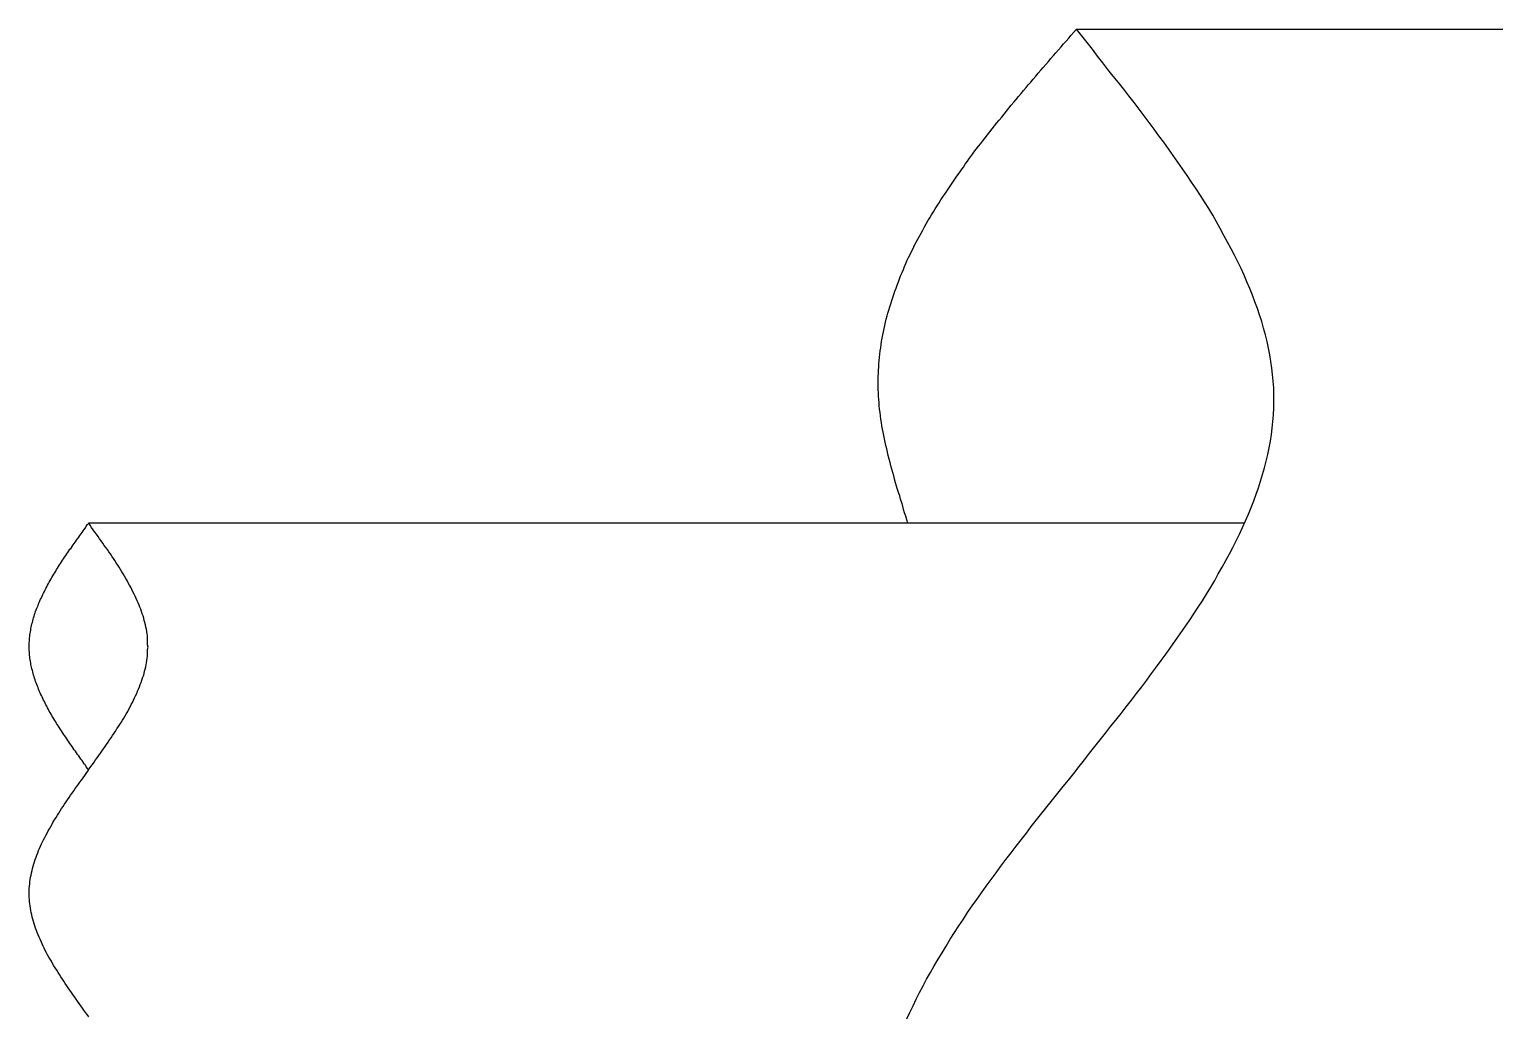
# Model space of a CAD drawing. Extents: x 443 to 1217, y -1921 to -677.
# Drawn here: x 739.572 to 744.388, y -752.06 to -748.813 of the extents above; entities that cross this region are included whole.
import ezdxf

# ---------------------------------------------------------------- set-up
doc = ezdxf.new("R2010")
doc.units = 0
doc.header["$MEASUREMENT"] = 0
doc.layers.add('5', color=7, linetype='CONTINUOUS')

msp = doc.modelspace()

# ---------------------------------------------------------------- linework, layer by layer
at = {"layer": '5', "color": 7}
for p, q in [((743.0045, -748.8226), (743.0132, -748.8128)), ((743.0307, -748.8346), (743.0132, -748.8128)), ((742.9544, -748.8804), (742.9631, -748.8705)), ((742.9631, -748.8705), (742.9707, -748.8607)), ((742.9707, -748.8607), (742.9795, -748.852)), ((742.9795, -748.852), (742.9882, -748.8422)), ((742.9882, -748.8422), (742.9958, -748.8324)), ((742.9958, -748.8324), (743.0045, -748.8226)), ((743.0481, -748.8564), (743.0307, -748.8346)), ((743.0656, -748.8782), (743.0481, -748.8564)), ((742.913, -748.9283), (742.9217, -748.9185)), ((742.9217, -748.9185), (742.9293, -748.9087)), ((742.9293, -748.9087), (742.938, -748.8989)), ((742.938, -748.8989), (742.9457, -748.8902)), ((742.9457, -748.8902), (742.9544, -748.8804)), ((743.083, -748.9011), (743.0656, -748.8782)), ((743.1004, -748.9229), (743.083, -748.9011)), ((742.8716, -748.9763), (742.8803, -748.9664)), ((742.8803, -748.9664), (742.8879, -748.9566)), ((742.8879, -748.9566), (742.8966, -748.9468)), ((742.8966, -748.9468), (742.9043, -748.9381)), ((742.9043, -748.9381), (742.913, -748.9283)), ((743.1168, -748.9447), (743.1004, -748.9229)), ((743.1342, -748.9664), (743.1168, -748.9447)), ((743.1516, -748.9882), (743.1342, -748.9664)), ((742.8312, -749.0242), (742.8389, -749.0144)), ((742.8389, -749.0144), (742.8476, -749.0046)), ((742.8476, -749.0046), (742.8552, -748.9959)), ((742.8552, -748.9959), (742.8639, -748.9861)), ((742.8639, -748.9861), (742.8716, -748.9763)), ((743.1691, -749.01), (743.1516, -748.9882)), ((743.1854, -749.0318), (743.1691, -749.01)), ((742.7909, -749.0722), (742.7985, -749.0624)), ((742.7985, -749.0624), (742.8073, -749.0525)), ((742.8073, -749.0525), (742.8149, -749.0438)), ((742.8149, -749.0438), (742.8225, -749.034)), ((742.8225, -749.034), (742.8312, -749.0242)), ((743.2029, -749.0536), (743.1854, -749.0318)), ((743.2192, -749.0754), (743.2029, -749.0536)), ((742.7517, -749.1201), (742.7593, -749.1114)), ((742.7593, -749.1114), (742.768, -749.1016)), ((742.768, -749.1016), (742.7757, -749.0918)), ((742.7757, -749.0918), (742.7833, -749.082)), ((742.7833, -749.082), (742.7909, -749.0722)), ((743.2356, -749.0972), (743.2192, -749.0754)), ((743.2519, -749.119), (743.2356, -749.0972)), ((742.7135, -749.1692), (742.7212, -749.1593)), ((742.7212, -749.1593), (742.7288, -749.1495)), ((742.7288, -749.1495), (742.7364, -749.1397)), ((742.7364, -749.1397), (742.7441, -749.1299)), ((742.7441, -749.1299), (742.7517, -749.1201)), ((743.2683, -749.1408), (743.2519, -749.119)), ((743.2846, -749.1626), (743.2683, -749.1408)), ((742.6765, -749.2171), (742.6841, -749.2073)), ((742.6841, -749.2073), (742.6917, -749.1975)), ((742.6917, -749.1975), (742.6994, -749.1888)), ((742.6994, -749.1888), (742.7059, -749.179)), ((742.7059, -749.179), (742.7135, -749.1692)), ((743.301, -749.1844), (743.2846, -749.1626)), ((743.3162, -749.2062), (743.301, -749.1844)), ((743.3315, -749.228), (743.3162, -749.2062)), ((742.6481, -749.2563), (742.6558, -749.2465)), ((742.6558, -749.2465), (742.6623, -749.2367)), ((742.6623, -749.2367), (742.6699, -749.2269)), ((742.6699, -749.2269), (742.6765, -749.2171)), ((743.3467, -749.2498), (743.3315, -749.228)), ((743.362, -749.2716), (743.3467, -749.2498)), ((742.6133, -749.3054), (742.6198, -749.2956)), ((742.6198, -749.2956), (742.6274, -749.2858)), ((742.6274, -749.2858), (742.634, -749.276)), ((742.634, -749.276), (742.6416, -749.2662)), ((742.6416, -749.2662), (742.6481, -749.2563)), ((743.3772, -749.2934), (743.362, -749.2716)), ((743.3914, -749.3152), (743.3772, -749.2934)), ((742.5806, -749.3544), (742.5871, -749.3446)), ((742.5871, -749.3446), (742.5937, -749.3348)), ((742.5937, -749.3348), (742.6002, -749.325)), ((742.6002, -749.325), (742.6067, -749.3152)), ((742.6067, -749.3152), (742.6133, -749.3054)), ((743.4067, -749.337), (743.3914, -749.3152)), ((743.4208, -749.3588), (743.4067, -749.337)), ((742.549, -749.4035), (742.5555, -749.3937)), ((742.5555, -749.3937), (742.5621, -749.3839)), ((742.5621, -749.3839), (742.5675, -749.374)), ((742.5675, -749.374), (742.574, -749.3642)), ((742.574, -749.3642), (742.5806, -749.3544)), ((743.4339, -749.3806), (743.4208, -749.3588)), ((743.4481, -749.4024), (743.4339, -749.3806)), ((742.5195, -749.4525), (742.525, -749.4427)), ((742.525, -749.4427), (742.5315, -749.4329)), ((742.5315, -749.4329), (742.537, -749.4231)), ((742.537, -749.4231), (742.5435, -749.4133)), ((742.5435, -749.4133), (742.549, -749.4035)), ((743.4612, -749.4242), (743.4481, -749.4024)), ((743.4742, -749.446), (743.4612, -749.4242)), ((743.4862, -749.4678), (743.4742, -749.446)), ((742.4923, -749.5026), (742.4978, -749.4928)), ((742.4978, -749.4928), (742.5032, -749.483)), ((742.5032, -749.483), (742.5087, -749.4732)), ((742.5087, -749.4732), (742.5141, -749.4623)), ((742.5141, -749.4623), (742.5195, -749.4525)), ((743.4982, -749.4907), (743.4862, -749.4678)), ((743.5102, -749.5125), (743.4982, -749.4907)), ((742.4672, -749.5528), (742.4716, -749.543)), ((742.4716, -749.543), (742.477, -749.5332)), ((742.477, -749.5332), (742.4814, -749.5223)), ((742.4814, -749.5223), (742.4869, -749.5125)), ((742.4869, -749.5125), (742.4923, -749.5026)), ((743.5222, -749.5342), (743.5102, -749.5125)), ((743.5331, -749.556), (743.5222, -749.5342)), ((742.4444, -749.6029), (742.4487, -749.5931)), ((742.4487, -749.5931), (742.4531, -749.5833)), ((742.4531, -749.5833), (742.4574, -749.5724)), ((742.4574, -749.5724), (742.4618, -749.5626)), ((742.4618, -749.5626), (742.4672, -749.5528)), ((743.544, -749.5778), (743.5331, -749.556)), ((743.5549, -749.5996), (743.544, -749.5778)), ((742.428, -749.6432), (742.4313, -749.6334)), ((742.4313, -749.6334), (742.4356, -749.6236)), ((742.4356, -749.6236), (742.44, -749.6127)), ((742.44, -749.6127), (742.4444, -749.6029)), ((743.5647, -749.6214), (743.5549, -749.5996)), ((743.5734, -749.6432), (743.5647, -749.6214)), ((742.4095, -749.6945), (742.4127, -749.6846)), ((742.4127, -749.6846), (742.416, -749.6737)), ((742.416, -749.6737), (742.4204, -749.6639)), ((742.4204, -749.6639), (742.4236, -749.6541)), ((742.4236, -749.6541), (742.428, -749.6432)), ((743.5832, -749.665), (743.5734, -749.6432)), ((743.5919, -749.6868), (743.5832, -749.665)), ((743.5996, -749.7086), (743.5919, -749.6868)), ((742.3931, -749.7457), (742.3964, -749.7359)), ((742.3964, -749.7359), (742.3997, -749.725)), ((742.3997, -749.725), (742.4029, -749.7152)), ((742.4029, -749.7152), (742.4062, -749.7043)), ((742.4062, -749.7043), (742.4095, -749.6945)), ((743.6083, -749.7304), (743.5996, -749.7086)), ((743.6148, -749.7522), (743.6083, -749.7304)), ((742.3833, -749.7871), (742.3855, -749.7762)), ((742.3855, -749.7762), (742.3877, -749.7664)), ((742.3877, -749.7664), (742.391, -749.7555)), ((742.391, -749.7555), (742.3931, -749.7457)), ((743.6225, -749.774), (743.6148, -749.7522)), ((743.6279, -749.7958), (743.6225, -749.774)), ((742.3724, -749.8394), (742.3746, -749.8285)), ((742.3746, -749.8285), (742.3768, -749.8176)), ((742.3768, -749.8176), (742.379, -749.8078)), ((742.379, -749.8078), (742.3811, -749.7969)), ((742.3811, -749.7969), (742.3833, -749.7871)), ((743.6344, -749.8176), (743.6279, -749.7958)), ((743.6399, -749.8394), (743.6344, -749.8176)), ((742.3659, -749.8917), (742.367, -749.8808)), ((742.367, -749.8808), (742.3681, -749.8699)), ((742.3681, -749.8699), (742.3702, -749.8601)), ((742.3702, -749.8601), (742.3713, -749.8492)), ((742.3713, -749.8492), (742.3724, -749.8394)), ((743.6442, -749.8612), (743.6399, -749.8394)), ((743.6486, -749.883), (743.6442, -749.8612)), ((742.3626, -749.9331), (742.3637, -749.9233)), ((742.3637, -749.9124), (742.3648, -749.9015)), ((742.3637, -749.9233), (742.3637, -749.9124)), ((742.3648, -749.9015), (742.3659, -749.8917)), ((743.6519, -749.9048), (743.6486, -749.883)), ((743.6551, -749.9266), (743.6519, -749.9048)), ((743.6573, -749.9484), (743.6551, -749.9266)), ((742.3615, -749.9549), (742.3626, -749.944)), ((742.3615, -749.9658), (742.3615, -749.9549)), ((742.3615, -749.9756), (742.3615, -749.9658)), ((742.3615, -749.9865), (742.3615, -749.9756)), ((742.3626, -749.944), (742.3626, -749.9331)), ((743.6595, -749.9702), (743.6573, -749.9484)), ((743.6617, -749.992), (743.6595, -749.9702)), ((742.3615, -749.9974), (742.3615, -749.9865)), ((742.3626, -750.0083), (742.3615, -749.9974)), ((742.3626, -750.0192), (742.3626, -750.0083)), ((742.3637, -750.0301), (742.3626, -750.0192)), ((743.6617, -750.0138), (743.6617, -749.992)), ((743.6617, -750.0356), (743.6617, -750.0138)), ((742.3648, -750.0399), (742.3637, -750.0301)), ((742.3648, -750.0508), (742.3648, -750.0399)), ((742.3659, -750.0617), (742.3648, -750.0508)), ((742.3681, -750.0726), (742.3659, -750.0617)), ((742.3692, -750.0835), (742.3681, -750.0726)), ((743.6606, -750.0802), (743.6617, -750.0574)), ((743.6617, -750.0574), (743.6617, -750.0356)), ((742.3702, -750.0944), (742.3692, -750.0835)), ((742.3724, -750.1053), (742.3702, -750.0944)), ((742.3735, -750.1162), (742.3724, -750.1053)), ((742.3757, -750.1271), (742.3735, -750.1162)), ((743.6562, -750.1238), (743.6584, -750.102)), ((743.6584, -750.102), (743.6606, -750.0802)), ((742.3779, -750.138), (742.3757, -750.1271)), ((742.3801, -750.1489), (742.3779, -750.138)), ((742.3822, -750.1598), (742.3801, -750.1489)), ((742.3844, -750.1707), (742.3822, -750.1598)), ((742.3866, -750.1816), (742.3844, -750.1707)), ((743.6464, -750.1892), (743.6508, -750.1674)), ((743.6508, -750.1674), (743.6541, -750.1456)), ((743.6541, -750.1456), (743.6562, -750.1238)), ((742.3899, -750.1925), (742.3866, -750.1816)), ((742.392, -750.2034), (742.3899, -750.1925)), ((742.3942, -750.2143), (742.392, -750.2034)), ((742.3975, -750.2263), (742.3942, -750.2143)), ((743.6366, -750.2328), (743.6421, -750.211)), ((743.6421, -750.211), (743.6464, -750.1892)), ((742.4008, -750.2372), (742.3975, -750.2263)), ((742.4029, -750.2481), (742.4008, -750.2372)), ((742.4062, -750.259), (742.4029, -750.2481)), ((742.4095, -750.2699), (742.4062, -750.259)), ((743.6246, -750.2764), (743.6312, -750.2546)), ((743.6312, -750.2546), (743.6366, -750.2328)), ((742.4127, -750.2808), (742.4095, -750.2699)), ((742.4149, -750.2917), (742.4127, -750.2808)), ((742.4182, -750.3037), (742.4149, -750.2917)), ((742.4215, -750.3146), (742.4182, -750.3037)), ((742.4247, -750.3255), (742.4215, -750.3146)), ((743.6116, -750.32), (743.6181, -750.2982)), ((743.6181, -750.2982), (743.6246, -750.2764)), ((742.428, -750.3364), (742.4247, -750.3255)), ((742.4324, -750.3473), (742.428, -750.3364)), ((742.4356, -750.3582), (742.4324, -750.3473)), ((742.4389, -750.3701), (742.4356, -750.3582)), ((743.5876, -750.3854), (743.5963, -750.3636)), ((743.5963, -750.3636), (743.6039, -750.3418)), ((743.6039, -750.3418), (743.6116, -750.32)), ((742.4422, -750.381), (742.4389, -750.3701)), ((742.4454, -750.3919), (742.4422, -750.381)), ((742.4487, -750.4028), (742.4454, -750.3919)), ((742.4531, -750.4137), (742.4487, -750.4028)), ((743.5691, -750.429), (743.5789, -750.4072)), ((743.5789, -750.4072), (743.5876, -750.3854)), ((739.7481, -750.4617), (739.7514, -750.4573)), ((739.7514, -750.4573), (739.7558, -750.4519)), ((739.7558, -750.4519), (739.759, -750.4464)), ((739.759, -750.4464), (739.7623, -750.441)), ((739.7623, -750.441), (739.7667, -750.4366)), ((739.7721, -750.4432), (739.7667, -750.4366)), ((739.7765, -750.4508), (739.7721, -750.4432)), ((739.7819, -750.4584), (739.7765, -750.4508)), ((739.7874, -750.466), (739.7819, -750.4584)), ((742.4563, -750.4257), (742.4531, -750.4137)), ((742.4596, -750.4366), (742.4563, -750.4257)), ((743.5494, -750.4726), (743.5592, -750.4508)), ((743.5592, -750.4508), (743.5691, -750.429)), ((739.7122, -750.5129), (739.7154, -750.5075)), ((739.7154, -750.5075), (739.7187, -750.5031)), ((739.7187, -750.5031), (739.7231, -750.4977)), ((739.7231, -750.4977), (739.7263, -750.4922)), ((739.7263, -750.4922), (739.7296, -750.4878)), ((739.7296, -750.4878), (739.734, -750.4824)), ((739.734, -750.4824), (739.7372, -750.4769)), ((739.7372, -750.4769), (739.7405, -750.4726)), ((739.7405, -750.4726), (739.7449, -750.4671)), ((739.7449, -750.4671), (739.7481, -750.4617)), ((739.7928, -750.4726), (739.7874, -750.466)), ((739.7983, -750.4802), (739.7928, -750.4726)), ((739.8026, -750.4878), (739.7983, -750.4802)), ((739.8081, -750.4944), (739.8026, -750.4878)), ((739.8135, -750.502), (739.8081, -750.4944)), ((739.8179, -750.5096), (739.8135, -750.502)), ((743.5276, -750.5162), (743.5385, -750.4944)), ((743.5385, -750.4944), (743.5494, -750.4726)), ((739.6806, -750.5587), (739.6838, -750.5543)), ((739.6838, -750.5543), (739.6871, -750.5489)), ((739.6871, -750.5489), (739.6915, -750.5434)), ((739.6915, -750.5434), (739.6947, -750.538)), ((739.6947, -750.538), (739.698, -750.5336)), ((739.698, -750.5336), (739.7013, -750.5282)), ((739.7013, -750.5282), (739.7045, -750.5227)), ((739.7045, -750.5227), (739.7089, -750.5184)), ((739.7089, -750.5184), (739.7122, -750.5129)), ((739.8233, -750.5162), (739.8179, -750.5096)), ((739.8288, -750.5238), (739.8233, -750.5162)), ((739.8331, -750.5314), (739.8288, -750.5238)), ((739.8386, -750.538), (739.8331, -750.5314)), ((739.8429, -750.5456), (739.8386, -750.538)), ((739.8484, -750.5532), (739.8429, -750.5456)), ((739.8527, -750.5598), (739.8484, -750.5532)), ((743.5048, -750.5598), (743.5167, -750.538)), ((743.5167, -750.538), (743.5276, -750.5162)), ((739.649, -750.6099), (739.6522, -750.6045)), ((739.6522, -750.6045), (739.6555, -750.6001)), ((739.6555, -750.6001), (739.6588, -750.5946)), ((739.6588, -750.5946), (739.6609, -750.5892)), ((739.6609, -750.5892), (739.6642, -750.5848)), ((739.6642, -750.5848), (739.6675, -750.5794)), ((739.6675, -750.5794), (739.6707, -750.5739)), ((739.6707, -750.5739), (739.674, -750.5696)), ((739.674, -750.5696), (739.6773, -750.5641)), ((739.6773, -750.5641), (739.6806, -750.5587)), ((739.8571, -750.5674), (739.8527, -750.5598)), ((739.8626, -750.575), (739.8571, -750.5674)), ((739.8669, -750.5816), (739.8626, -750.575)), ((739.8713, -750.5892), (739.8669, -750.5816)), ((739.8756, -750.5968), (739.8713, -750.5892)), ((739.88, -750.6034), (739.8756, -750.5968)), ((739.8844, -750.611), (739.88, -750.6034)), ((743.4677, -750.6252), (743.4797, -750.6034)), ((743.4797, -750.6034), (743.4928, -750.5816)), ((743.4928, -750.5816), (743.5048, -750.5598)), ((739.6239, -750.6557), (739.6261, -750.6513)), ((739.6261, -750.6513), (739.6293, -750.6459)), ((739.6293, -750.6459), (739.6315, -750.6404)), ((739.6315, -750.6404), (739.6348, -750.635)), ((739.6348, -750.635), (739.637, -750.6306)), ((739.637, -750.6306), (739.6402, -750.6252)), ((739.6402, -750.6252), (739.6435, -750.6197)), ((739.6435, -750.6197), (739.6457, -750.6154)), ((739.6457, -750.6154), (739.649, -750.6099)), ((739.8887, -750.6186), (739.8844, -750.611)), ((739.8931, -750.6252), (739.8887, -750.6186)), ((739.8963, -750.6328), (739.8931, -750.6252)), ((739.9007, -750.6404), (739.8963, -750.6328)), ((739.9051, -750.647), (739.9007, -750.6404)), ((739.9083, -750.6546), (739.9051, -750.647)), ((743.4405, -750.6698), (743.4546, -750.647)), ((743.4546, -750.647), (743.4677, -750.6252)), ((739.6021, -750.7015), (739.6043, -750.6971)), ((739.6043, -750.6971), (739.6064, -750.6916)), ((739.6064, -750.6916), (739.6086, -750.6862)), ((739.6086, -750.6862), (739.6119, -750.6818)), ((739.6119, -750.6818), (739.6141, -750.6764)), ((739.6141, -750.6764), (739.6163, -750.6709)), ((739.6163, -750.6709), (739.6184, -750.6666)), ((739.6184, -750.6666), (739.6217, -750.6611)), ((739.6217, -750.6611), (739.6239, -750.6557)), ((739.9116, -750.6622), (739.9083, -750.6546)), ((739.916, -750.6698), (739.9116, -750.6622)), ((739.9192, -750.6764), (739.916, -750.6698)), ((739.9225, -750.684), (739.9192, -750.6764)), ((739.9258, -750.6916), (739.9225, -750.684)), ((739.929, -750.6982), (739.9258, -750.6916)), ((739.9323, -750.7058), (739.929, -750.6982)), ((743.4132, -750.7134), (743.4274, -750.6916)), ((743.4274, -750.6916), (743.4405, -750.6698)), ((739.5847, -750.7527), (739.5857, -750.7483)), ((739.5857, -750.7483), (739.5879, -750.7429)), ((739.5879, -750.7429), (739.589, -750.7374)), ((739.589, -750.7374), (739.5912, -750.732)), ((739.5912, -750.732), (739.5923, -750.7276)), ((739.5923, -750.7276), (739.5945, -750.7222)), ((739.5945, -750.7222), (739.5966, -750.7167)), ((739.5966, -750.7167), (739.5988, -750.7123)), ((739.5988, -750.7123), (739.601, -750.7069)), ((739.601, -750.7069), (739.6021, -750.7015)), ((739.9345, -750.7134), (739.9323, -750.7058)), ((739.9378, -750.72), (739.9345, -750.7134)), ((739.9399, -750.7276), (739.9378, -750.72)), ((739.9421, -750.7352), (739.9399, -750.7276)), ((739.9454, -750.7418), (739.9421, -750.7352)), ((739.9476, -750.7494), (739.9454, -750.7418)), ((743.3849, -750.757), (743.399, -750.7352)), ((743.399, -750.7352), (743.4132, -750.7134)), ((739.5748, -750.7984), (739.5759, -750.7941)), ((739.5759, -750.7941), (739.577, -750.7886)), ((739.577, -750.7832), (739.5781, -750.7788)), ((739.577, -750.7886), (739.577, -750.7832)), ((739.5781, -750.7788), (739.5792, -750.7734)), ((739.5792, -750.7734), (739.5803, -750.7679)), ((739.5803, -750.7679), (739.5825, -750.7636)), ((739.5825, -750.7636), (739.5836, -750.7581)), ((739.5836, -750.7581), (739.5847, -750.7527)), ((739.9487, -750.757), (739.9476, -750.7494)), ((739.9508, -750.7636), (739.9487, -750.757)), ((739.953, -750.7712), (739.9508, -750.7636)), ((739.9541, -750.7788), (739.953, -750.7712)), ((739.9563, -750.7854), (739.9541, -750.7788)), ((739.9574, -750.793), (739.9563, -750.7854)), ((739.9585, -750.8006), (739.9574, -750.793)), ((743.3544, -750.8006), (743.3696, -750.7788)), ((743.3696, -750.7788), (743.3849, -750.757)), ((739.5716, -750.829), (739.5727, -750.8246)), ((739.5716, -750.8344), (739.5716, -750.829)), ((739.5716, -750.8399), (739.5716, -750.8344)), ((739.5716, -750.8453), (739.5716, -750.8399)), ((739.5716, -750.8497), (739.5716, -750.8453)), ((739.5727, -750.8137), (739.5738, -750.8093)), ((739.5727, -750.8192), (739.5727, -750.8137)), ((739.5727, -750.8246), (739.5727, -750.8192)), ((739.5738, -750.8039), (739.5748, -750.7984)), ((739.5738, -750.8093), (739.5738, -750.8039)), ((739.9596, -750.8072), (739.9585, -750.8006)), ((739.9596, -750.8148), (739.9596, -750.8072)), ((739.9606, -750.8224), (739.9596, -750.8148)), ((739.9606, -750.829), (739.9606, -750.8224)), ((739.9606, -750.8366), (739.9606, -750.829)), ((739.9617, -750.8442), (739.9606, -750.8366)), ((739.9606, -750.8518), (739.9617, -750.8442)), ((743.3086, -750.866), (743.3238, -750.8442)), ((743.3238, -750.8442), (743.3391, -750.8224)), ((743.3391, -750.8224), (743.3544, -750.8006)), ((739.5716, -750.8551), (739.5716, -750.8497)), ((739.5727, -750.8606), (739.5716, -750.8551)), ((739.5727, -750.8649), (739.5727, -750.8606)), ((739.5727, -750.8704), (739.5727, -750.8649)), ((739.5738, -750.8758), (739.5727, -750.8704)), ((739.5738, -750.8802), (739.5738, -750.8758)), ((739.5748, -750.8856), (739.5738, -750.8802)), ((739.5759, -750.8911), (739.5748, -750.8856)), ((739.577, -750.8954), (739.5759, -750.8911)), ((739.9563, -750.8954), (739.9574, -750.8878)), ((739.9574, -750.8878), (739.9585, -750.8802)), ((739.9585, -750.8802), (739.9596, -750.8736)), ((739.9596, -750.8736), (739.9606, -750.866)), ((739.9606, -750.8584), (739.9606, -750.8518)), ((739.9606, -750.866), (739.9606, -750.8584)), ((743.277, -750.9096), (743.2922, -750.8878)), ((743.2922, -750.8878), (743.3086, -750.866)), ((739.577, -750.9009), (739.577, -750.8954)), ((739.5781, -750.9063), (739.577, -750.9009)), ((739.5792, -750.9107), (739.5781, -750.9063)), ((739.5803, -750.9161), (739.5792, -750.9107)), ((739.5825, -750.9216), (739.5803, -750.9161)), ((739.5836, -750.926), (739.5825, -750.9216)), ((739.5847, -750.9314), (739.5836, -750.926)), ((739.5857, -750.9369), (739.5847, -750.9314)), ((739.5879, -750.9412), (739.5857, -750.9369)), ((739.589, -750.9467), (739.5879, -750.9412)), ((739.9432, -750.9456), (739.9465, -750.939)), ((739.9465, -750.939), (739.9487, -750.9314)), ((739.9487, -750.9314), (739.9497, -750.9238)), ((739.9497, -750.9238), (739.9519, -750.9172)), ((739.9519, -750.9172), (739.9541, -750.9096)), ((739.9541, -750.9096), (739.9552, -750.902)), ((739.9552, -750.902), (739.9563, -750.8954)), ((743.2443, -750.9532), (743.2606, -750.9314)), ((743.2606, -750.9314), (743.277, -750.9096)), ((739.5912, -750.9521), (739.589, -750.9467)), ((739.5923, -750.9576), (739.5912, -750.9521)), ((739.5945, -750.9619), (739.5923, -750.9576)), ((739.5966, -750.9674), (739.5945, -750.9619)), ((739.5988, -750.9728), (739.5966, -750.9674)), ((739.601, -750.9772), (739.5988, -750.9728)), ((739.6021, -750.9826), (739.601, -750.9772)), ((739.6043, -750.9881), (739.6021, -750.9826)), ((739.6064, -750.9924), (739.6043, -750.9881)), ((739.9247, -750.9968), (739.9269, -750.9892)), ((739.9269, -750.9892), (739.9301, -750.9826)), ((739.9301, -750.9826), (739.9334, -750.975)), ((739.9334, -750.975), (739.9356, -750.9674)), ((739.9356, -750.9674), (739.9388, -750.9608)), ((739.9388, -750.9608), (739.941, -750.9532)), ((739.941, -750.9532), (739.9432, -750.9456)), ((743.2105, -750.9968), (743.2279, -750.975)), ((743.2279, -750.975), (743.2443, -750.9532)), ((739.6086, -750.9979), (739.6064, -750.9924)), ((739.6119, -751.0033), (739.6086, -750.9979)), ((739.6141, -751.0077), (739.6119, -751.0033)), ((739.6163, -751.0131), (739.6141, -751.0077)), ((739.6184, -751.0186), (739.6163, -751.0131)), ((739.6217, -751.0229), (739.6184, -751.0186)), ((739.6239, -751.0284), (739.6217, -751.0229)), ((739.6261, -751.0338), (739.6239, -751.0284)), ((739.6293, -751.0382), (739.6261, -751.0338)), ((739.9029, -751.0404), (739.9061, -751.0328)), ((739.9061, -751.0328), (739.9105, -751.0262)), ((739.9105, -751.0262), (739.9138, -751.0186)), ((739.9138, -751.0186), (739.917, -751.011)), ((739.917, -751.011), (739.9203, -751.0044)), ((739.9203, -751.0044), (739.9247, -750.9968)), ((743.1767, -751.0404), (743.1942, -751.0186)), ((743.1942, -751.0186), (743.2105, -750.9968)), ((739.6315, -751.0437), (739.6293, -751.0382)), ((739.6348, -751.0491), (739.6315, -751.0437)), ((739.637, -751.0546), (739.6348, -751.0491)), ((739.6402, -751.0589), (739.637, -751.0546)), ((739.6435, -751.0644), (739.6402, -751.0589)), ((739.6457, -751.0698), (739.6435, -751.0644)), ((739.649, -751.0742), (739.6457, -751.0698)), ((739.6522, -751.0796), (739.649, -751.0742)), ((739.6555, -751.0851), (739.6522, -751.0796)), ((739.6588, -751.0894), (739.6555, -751.0851)), ((739.8735, -751.0916), (739.8778, -751.084)), ((739.8778, -751.084), (739.8822, -751.0774)), ((739.8822, -751.0774), (739.8865, -751.0698)), ((739.8865, -751.0698), (739.8909, -751.0622)), ((739.8909, -751.0622), (739.8953, -751.0556)), ((739.8953, -751.0556), (739.8985, -751.048)), ((739.8985, -751.048), (739.9029, -751.0404)), ((743.1255, -751.1058), (743.1429, -751.084)), ((743.1429, -751.084), (743.1604, -751.0622)), ((743.1604, -751.0622), (743.1767, -751.0404)), ((739.6609, -751.0949), (739.6588, -751.0894)), ((739.6642, -751.1003), (739.6609, -751.0949)), ((739.6675, -751.1047), (739.6642, -751.1003)), ((739.6707, -751.1101), (739.6675, -751.1047)), ((739.674, -751.1156), (739.6707, -751.1101)), ((739.6773, -751.1199), (739.674, -751.1156)), ((739.6806, -751.1254), (739.6773, -751.1199)), ((739.6838, -751.1308), (739.6806, -751.1254)), ((739.6871, -751.1352), (739.6838, -751.1308)), ((739.8451, -751.1352), (739.8506, -751.1276)), ((739.8506, -751.1276), (739.8549, -751.121)), ((739.8549, -751.121), (739.8593, -751.1134)), ((739.8593, -751.1134), (739.8647, -751.1058)), ((739.8647, -751.1058), (739.8691, -751.0992)), ((739.8691, -751.0992), (739.8735, -751.0916)), ((743.0917, -751.1494), (743.1091, -751.1276)), ((743.1091, -751.1276), (743.1255, -751.1058)), ((739.6915, -751.1406), (739.6871, -751.1352)), ((739.6947, -751.1461), (739.6915, -751.1406)), ((739.698, -751.1515), (739.6947, -751.1461)), ((739.7013, -751.1559), (739.698, -751.1515)), ((739.7045, -751.1614), (739.7013, -751.1559)), ((739.7089, -751.1668), (739.7045, -751.1614)), ((739.7122, -751.1712), (739.7089, -751.1668)), ((739.7154, -751.1766), (739.7122, -751.1712)), ((739.7187, -751.1821), (739.7154, -751.1766)), ((739.7231, -751.1864), (739.7187, -751.1821)), ((739.8102, -751.1864), (739.8157, -751.1788)), ((739.8157, -751.1788), (739.8211, -751.1712)), ((739.8211, -751.1712), (739.8255, -751.1646)), ((739.8255, -751.1646), (739.831, -751.157)), ((739.831, -751.157), (739.8353, -751.1494)), ((739.8353, -751.1494), (739.8408, -751.1428)), ((739.8408, -751.1428), (739.8451, -751.1352)), ((743.0568, -751.193), (743.0743, -751.1712)), ((743.0743, -751.1712), (743.0917, -751.1494)), ((739.7263, -751.1919), (739.7231, -751.1864)), ((739.7296, -751.1973), (739.7263, -751.1919)), ((739.734, -751.2017), (739.7296, -751.1973)), ((739.7372, -751.2071), (739.734, -751.2017)), ((739.7405, -751.2126), (739.7372, -751.2071)), ((739.7449, -751.2169), (739.7405, -751.2126)), ((739.7481, -751.2224), (739.7449, -751.2169)), ((739.7514, -751.2278), (739.7481, -751.2224)), ((739.7558, -751.2322), (739.7514, -751.2278)), ((739.7743, -751.2366), (739.7797, -751.23)), ((739.7797, -751.23), (739.7852, -751.2224)), ((739.7852, -751.2224), (739.7895, -751.2148)), ((739.7895, -751.2148), (739.795, -751.2082)), ((739.795, -751.2082), (739.8004, -751.2006)), ((739.8004, -751.2006), (739.8059, -751.193)), ((739.8059, -751.193), (739.8102, -751.1864)), ((743.022, -751.2366), (743.0394, -751.2148)), ((743.0394, -751.2148), (743.0568, -751.193)), ((739.7427, -751.2812), (739.7481, -751.2736)), ((739.7481, -751.2736), (739.7536, -751.266)), ((739.7536, -751.266), (739.759, -751.2594)), ((739.759, -751.2376), (739.7558, -751.2322)), ((739.7623, -751.2431), (739.759, -751.2376)), ((739.759, -751.2594), (739.7634, -751.2518)), ((739.7667, -751.2485), (739.7623, -751.2431)), ((739.7634, -751.2518), (739.7688, -751.2442)), ((739.7688, -751.2442), (739.7743, -751.2366)), ((742.9871, -751.2812), (743.0045, -751.2594)), ((743.0045, -751.2594), (743.022, -751.2366)), ((739.7067, -751.3314), (739.7122, -751.3248)), ((739.7122, -751.3248), (739.7176, -751.3172)), ((739.7176, -751.3172), (739.722, -751.3096)), ((739.722, -751.3096), (739.7274, -751.303)), ((739.7274, -751.303), (739.7329, -751.2954)), ((739.7329, -751.2954), (739.7372, -751.2878)), ((739.7372, -751.2878), (739.7427, -751.2812)), ((742.9348, -751.3466), (742.9522, -751.3248)), ((742.9522, -751.3248), (742.9696, -751.303)), ((742.9696, -751.303), (742.9871, -751.2812)), ((739.6729, -751.3826), (739.6773, -751.375)), ((739.6773, -751.375), (739.6827, -751.3684)), ((739.6827, -751.3684), (739.6871, -751.3608)), ((739.6871, -751.3608), (739.6925, -751.3532)), ((739.6925, -751.3532), (739.6969, -751.3466)), ((739.6969, -751.3466), (739.7024, -751.339)), ((739.7024, -751.339), (739.7067, -751.3314)), ((742.8999, -751.3902), (742.9173, -751.3684)), ((742.9173, -751.3684), (742.9348, -751.3466)), ((739.6468, -751.4262), (739.65, -751.4186)), ((739.65, -751.4186), (739.6544, -751.412)), ((739.6544, -751.412), (739.6598, -751.4044)), ((739.6598, -751.4044), (739.6642, -751.3968)), ((739.6642, -751.3968), (739.6686, -751.3902)), ((739.6686, -751.3902), (739.6729, -751.3826)), ((742.865, -751.4338), (742.8825, -751.412)), ((742.8825, -751.412), (742.8999, -751.3902)), ((739.6184, -751.4774), (739.6228, -751.4698)), ((739.6228, -751.4698), (739.6261, -751.4632)), ((739.6261, -751.4632), (739.6304, -751.4556)), ((739.6304, -751.4556), (739.6337, -751.448)), ((739.6337, -751.448), (739.6381, -751.4414)), ((739.6381, -751.4414), (739.6424, -751.4338)), ((739.6424, -751.4338), (739.6468, -751.4262)), ((742.8312, -751.4774), (742.8487, -751.4556)), ((742.8487, -751.4556), (742.865, -751.4338)), ((739.5999, -751.521), (739.6021, -751.5134)), ((739.6021, -751.5134), (739.6054, -751.5068)), ((739.6054, -751.5068), (739.6086, -751.4992)), ((739.6086, -751.4992), (739.6119, -751.4916)), ((739.6119, -751.4916), (739.6152, -751.485)), ((739.6152, -751.485), (739.6184, -751.4774)), ((742.7985, -751.521), (742.8149, -751.4992)), ((742.8149, -751.4992), (742.8312, -751.4774)), ((739.5825, -751.5722), (739.5847, -751.5646)), ((739.5847, -751.5646), (739.5868, -751.557)), ((739.5868, -751.557), (739.589, -751.5504)), ((739.589, -751.5504), (739.5912, -751.5428)), ((739.5912, -751.5428), (739.5945, -751.5352)), ((739.5945, -751.5352), (739.5966, -751.5286)), ((739.5966, -751.5286), (739.5999, -751.521)), ((742.7495, -751.5864), (742.7648, -751.5646)), ((742.7648, -751.5646), (742.7811, -751.5428)), ((742.7811, -751.5428), (742.7985, -751.521)), ((739.5738, -751.6158), (739.5748, -751.6082)), ((739.5738, -751.6224), (739.5738, -751.6158)), ((739.5748, -751.6082), (739.5759, -751.6006)), ((739.5759, -751.6006), (739.5781, -751.594)), ((739.5781, -751.594), (739.5792, -751.5864)), ((739.5792, -751.5864), (739.5814, -751.5788)), ((739.5814, -751.5788), (739.5825, -751.5722)), ((742.7168, -751.63), (742.7332, -751.6082)), ((742.7332, -751.6082), (742.7495, -751.5864)), ((739.5716, -751.6376), (739.5727, -751.63)), ((739.5716, -751.6452), (739.5716, -751.6376)), ((739.5716, -751.6518), (739.5716, -751.6452)), ((739.5716, -751.6594), (739.5716, -751.6518)), ((739.5716, -751.667), (739.5716, -751.6594)), ((739.5727, -751.63), (739.5738, -751.6224)), ((742.6863, -751.6736), (742.7016, -751.6518)), ((742.7016, -751.6518), (742.7168, -751.63)), ((739.5727, -751.6736), (739.5716, -751.667)), ((739.5727, -751.6812), (739.5727, -751.6736)), ((739.5738, -751.6888), (739.5727, -751.6812)), ((739.5748, -751.6954), (739.5738, -751.6888)), ((739.5759, -751.703), (739.5748, -751.6954)), ((739.577, -751.7106), (739.5759, -751.703)), ((739.5781, -751.7172), (739.577, -751.7106)), ((742.6558, -751.7172), (742.671, -751.6954)), ((742.671, -751.6954), (742.6863, -751.6736)), ((739.5803, -751.7248), (739.5781, -751.7172)), ((739.5814, -751.7324), (739.5803, -751.7248)), ((739.5836, -751.739), (739.5814, -751.7324)), ((739.5857, -751.7466), (739.5836, -751.739)), ((739.5879, -751.7542), (739.5857, -751.7466)), ((739.5901, -751.7608), (739.5879, -751.7542)), ((742.6264, -751.7608), (742.6416, -751.739)), ((742.6416, -751.739), (742.6558, -751.7172)), ((739.5923, -751.7684), (739.5901, -751.7608)), ((739.5955, -751.776), (739.5923, -751.7684)), ((739.5977, -751.7826), (739.5955, -751.776)), ((739.601, -751.7902), (739.5977, -751.7826)), ((739.6043, -751.7978), (739.601, -751.7902)), ((739.6075, -751.8044), (739.6043, -751.7978)), ((739.6108, -751.812), (739.6075, -751.8044)), ((742.5849, -751.8272), (742.598, -751.8044)), ((742.598, -751.8044), (742.6122, -751.7826)), ((742.6122, -751.7826), (742.6264, -751.7608)), ((739.6141, -751.8196), (739.6108, -751.812)), ((739.6173, -751.8272), (739.6141, -751.8196)), ((739.6206, -751.8338), (739.6173, -751.8272)), ((739.6239, -751.8414), (739.6206, -751.8338)), ((739.6282, -751.849), (739.6239, -751.8414)), ((739.6315, -751.8556), (739.6282, -751.849)), ((739.6359, -751.8632), (739.6315, -751.8556)), ((742.5588, -751.8708), (742.5719, -751.849)), ((742.5719, -751.849), (742.5849, -751.8272)), ((739.6402, -751.8708), (739.6359, -751.8632)), ((739.6446, -751.8774), (739.6402, -751.8708)), ((739.6479, -751.885), (739.6446, -751.8774)), ((739.6522, -751.8926), (739.6479, -751.885)), ((739.6566, -751.8992), (739.6522, -751.8926)), ((739.662, -751.9068), (739.6566, -751.8992)), ((742.5337, -751.9144), (742.5457, -751.8926)), ((742.5457, -751.8926), (742.5588, -751.8708)), ((739.6664, -751.9144), (739.662, -751.9068)), ((739.6707, -751.921), (739.6664, -751.9144)), ((739.6751, -751.9286), (739.6707, -751.921)), ((739.6806, -751.9362), (739.6751, -751.9286)), ((739.6849, -751.9428), (739.6806, -751.9362)), ((739.6893, -751.9504), (739.6849, -751.9428)), ((739.6947, -751.958), (739.6893, -751.9504)), ((742.5097, -751.958), (742.5206, -751.9362)), ((742.5206, -751.9362), (742.5337, -751.9144)), ((739.6991, -751.9646), (739.6947, -751.958)), ((739.7045, -751.9722), (739.6991, -751.9646)), ((739.71, -751.9798), (739.7045, -751.9722)), ((739.7143, -751.9864), (739.71, -751.9798)), ((739.7198, -751.994), (739.7143, -751.9864)), ((739.7252, -752.0016), (739.7198, -751.994)), ((742.4869, -752.0016), (742.4978, -751.9798)), ((742.4978, -751.9798), (742.5097, -751.958)), ((739.7296, -752.0082), (739.7252, -752.0016)), ((739.735, -752.0158), (739.7296, -752.0082)), ((739.7405, -752.0234), (739.735, -752.0158)), ((739.7459, -752.031), (739.7405, -752.0234)), ((739.7503, -752.0376), (739.7459, -752.031)), ((739.7558, -752.0452), (739.7503, -752.0376)), ((739.7612, -752.0528), (739.7558, -752.0452)), ((742.4563, -752.067), (742.4661, -752.0452)), ((742.4661, -752.0452), (742.477, -752.0234)), ((742.477, -752.0234), (742.4869, -752.0016)), ((739.7667, -752.0594), (739.7612, -752.0528))]:
    msp.add_line(p, q, dxfattribs=at)
at = {"layer": '5', "linetype": 'Continuous'}
for p, q in [((755.219, -748.8132), (743.0129, -748.8132)), ((743.566, -750.4364), (739.7664, -750.4364))]:
    msp.add_line(p, q, dxfattribs=at)

doc.saveas('drawing.dxf')
